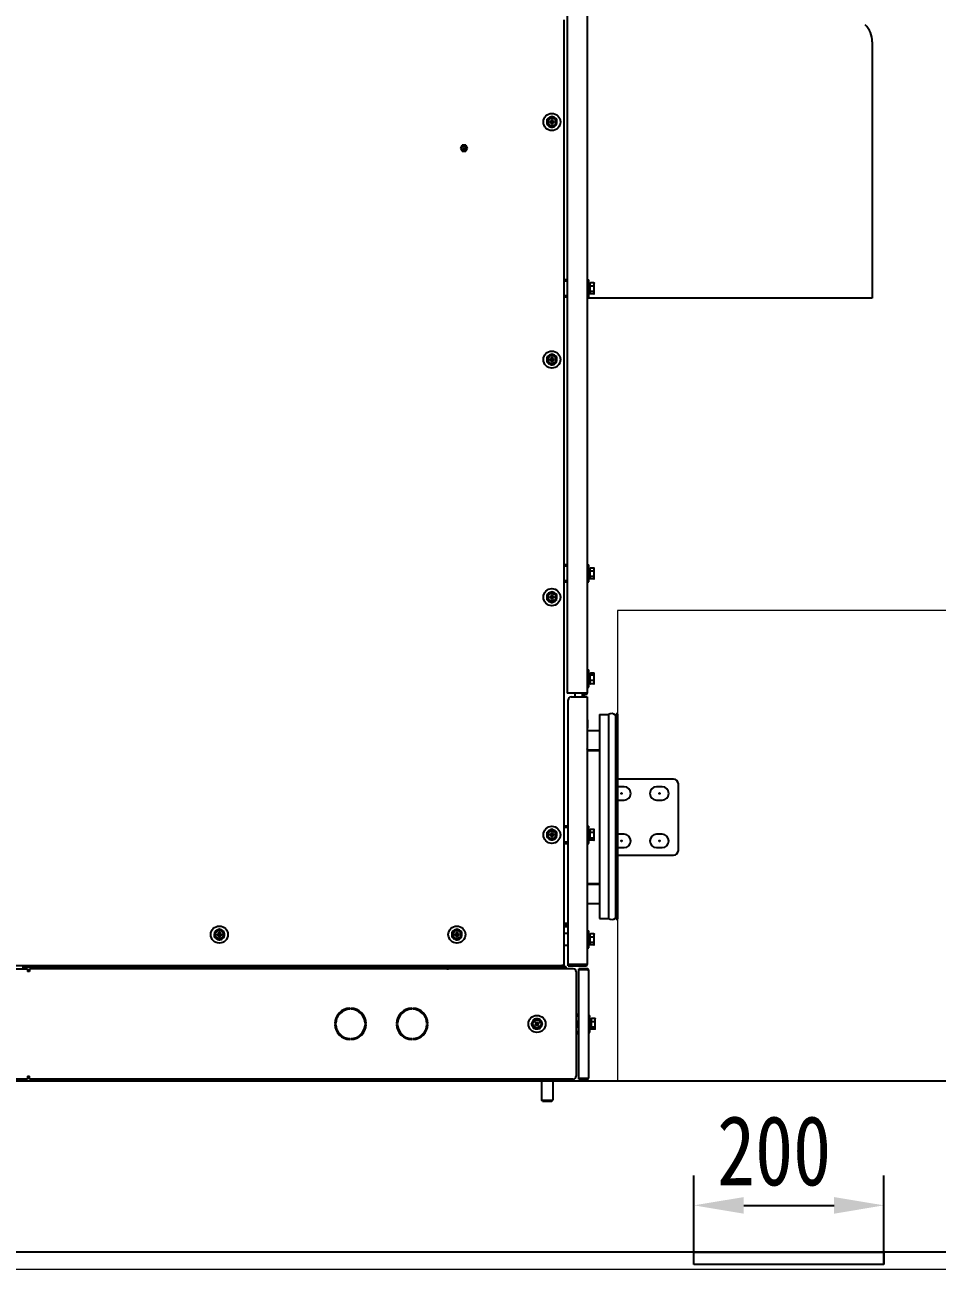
# Model space of a CAD drawing. Header units: millimetres. Extents: x 0 to 87554, y -20854 to 20404.
# Drawn here: x 67109 to 68069, y 14772 to 16082 of the extents above; entities that cross this region are included whole.
import ezdxf

# ---------------------------------------------------------------- set-up
doc = ezdxf.new("R2010")
doc.units = ezdxf.units.MM
doc.layers.get('0').update_dxf_attribs({"lineweight": 15})
for name, color, linetype in [('2401-00198_NFH-M5-12_0', 7, 'Continuous'), ('2401-00332-S-M12-30HM_0', 7, 'Continuous'), ('2401-01144-S-M6-16HWM_0', 7, 'Continuous'), ('4209-B0008_0', 7, 'Continuous'), ('4212-KH001_041_0', 7, 'Continuous'), ('4212-KH010_041_0', 7, 'Continuous'), ('4212-L0877_0', 7, 'Continuous'), ('4215-12269_16_0', 7, 'Continuous'), ('4215-12645_1_0', 7, 'Continuous'), ('4215-12645_2_0', 7, 'Continuous'), ('4215-12647_0', 7, 'Continuous'), ('4215-12653_3_0', 7, 'Continuous'), ('4215-12656_0', 7, 'Continuous'), ('4215-16097_1_0', 7, 'Continuous'), ('4215-16529_1_0', 7, 'Continuous'), ('4215-17085_1_0', 7, 'Continuous'), ('4215-17086_4_0', 7, 'Continuous'), ('4217-16531_0', 7, 'Continuous'), ('CORNER_FITTING-2_041_0', 7, 'Continuous'), ('EM-S-M6-ZC_0', 7, 'Continuous')]:
    doc.layers.add(name, color=color, linetype=linetype)
doc.layers.add('THICK', color=7, linetype='Continuous', lineweight=0)
doc.styles.add('仿宋', font='', dxfattribs={"width": 0.8})
doc.styles.get('仿宋').set_extended_font_data('仿宋_gb2312')

# ---------------------------------------------------------------- blocks, each defined once
blk = doc.blocks.new('gt55')
at = {"color": 87}
for p, q in [((-874.8, -1286.5), (-874.8, -1781.5)), ((-524.8, -1286.5), (-874.8, -1286.5)), ((-874.8, -1781.5), (-93.2, -1781.5))]:
    blk.add_line(p, q, dxfattribs=at)
at = {"color": 87, "linetype": 'Continuous', "lineweight": -3}
for p, q in [((-794.3, -1974.5), (-794.3, -1880.9)), ((-594.3, -1974.5), (-594.3, -1880.9)), ((-741.8, -1912.4), (-646.8, -1912.4))]:
    blk.add_line(p, q, dxfattribs=at)
at = {"color": 87, "lineweight": -3}
for p, q in [((-794.3, -1961.5), (-594.3, -1961.5)), ((-794.3, -1974.5), (-794.3, -1961.5)), ((-594.3, -1961.5), (-594.3, -1974.5)), ((-594.3, -1974.5), (-794.3, -1974.5))]:
    blk.add_line(p, q, dxfattribs=at)
for points in [[(-741.8, -1903.7), (-741.8, -1921.2), (-794.3, -1912.4)], [(-646.8, -1903.7), (-646.8, -1921.2), (-594.3, -1912.4)]]:
    blk.add_solid(points, dxfattribs=at)
at = {"layer": '2401-00198_NFH-M5-12_0', "color": 87, "linetype": 'Continuous'}
for p, q in [((-1038.1, -796.8), (-1039.9, -800)), ((-1034.4, -796.8), (-1038.1, -796.8)), ((-1032.6, -800), (-1034.4, -796.8)), ((-1039.9, -800), (-1038.1, -803.2)), ((-1038.1, -800.5), (-1038.1, -799.5)), ((-1038.1, -799.5), (-1038, -799.5)), ((-1037.9, -800.5), (-1038.1, -800.5)), ((-1038.1, -803.2), (-1034.4, -803.2)), ((-1038, -799.5), (-1038, -800.3)), ((-1038, -800.3), (-1037.7, -799.5)), ((-1037.6, -799.6), (-1037.9, -800.5)), ((-1037.7, -799.5), (-1037.5, -799.5)), ((-1037.3, -800.5), (-1037.6, -799.6)), ((-1037.5, -799.5), (-1037.2, -800.3)), ((-1037.1, -800.5), (-1037.3, -800.5)), ((-1037.2, -800.3), (-1037.2, -799.5)), ((-1037.2, -799.5), (-1037.1, -799.5)), ((-1037.1, -799.5), (-1037.1, -800.5)), ((-1036.9, -799.7), (-1036.8, -799.6)), ((-1036.9, -799.8), (-1036.9, -799.7)), ((-1036.8, -799.8), (-1036.9, -799.8)), ((-1036.9, -800.5), (-1036.9, -799.9)), ((-1036.9, -799.9), (-1036.8, -799.9)), ((-1036.2, -800.5), (-1036.9, -800.5)), ((-1036.8, -799.6), (-1036.7, -799.5)), ((-1036.7, -799.6), (-1036.8, -799.7)), ((-1036.8, -799.7), (-1036.8, -799.8)), ((-1036.8, -799.9), (-1036.7, -800)), ((-1036.8, -800.1), (-1036.8, -800.4)), ((-1036.7, -800.1), (-1036.8, -800.1)), ((-1036.8, -800.4), (-1036.2, -800.4)), ((-1036.7, -799.5), (-1036.6, -799.5)), ((-1036.6, -799.6), (-1036.7, -799.6)), ((-1036.7, -800), (-1036.6, -800)), ((-1036.6, -800.1), (-1036.7, -800.1)), ((-1036.6, -799.5), (-1036.5, -799.5)), ((-1036.5, -799.6), (-1036.6, -799.6)), ((-1036.6, -800), (-1036.5, -800)), ((-1036.5, -800.1), (-1036.6, -800.1)), ((-1036.5, -799.5), (-1036.4, -799.5)), ((-1036.4, -799.6), (-1036.5, -799.6)), ((-1036.5, -800), (-1036.4, -800)), ((-1036.4, -800.1), (-1036.5, -800.1)), ((-1036.4, -799.5), (-1036.3, -799.6)), ((-1036.4, -799.7), (-1036.4, -799.6)), ((-1036.3, -799.7), (-1036.4, -799.7)), ((-1036.4, -800), (-1036.3, -799.9)), ((-1036.4, -800), (-1036.4, -800)), ((-1036.3, -800.1), (-1036.4, -800.1)), ((-1036.3, -799.6), (-1036.2, -799.7)), ((-1036.3, -799.8), (-1036.3, -799.7)), ((-1036.3, -799.8), (-1036.3, -799.8)), ((-1036.3, -799.9), (-1036.3, -799.8)), ((-1036.2, -800), (-1036.3, -800.1)), ((-1036.2, -799.7), (-1036.2, -799.8)), ((-1036.2, -799.8), (-1036.2, -799.9)), ((-1036.2, -799.9), (-1036.2, -800)), ((-1036.2, -800.4), (-1036.2, -800.5)), ((-1036, -799.9), (-1035.9, -800)), ((-1035.9, -800), (-1036, -799.9)), ((-1036, -799.9), (-1036, -799.9)), ((-1036, -800.1), (-1035.9, -800)), ((-1036, -800.2), (-1036, -800.1)), ((-1035.9, -800.1), (-1036, -800.2)), ((-1035.9, -799.8), (-1035.9, -800)), ((-1035.9, -800), (-1035.9, -799.8)), ((-1035.9, -799.8), (-1035.9, -799.8)), ((-1035.7, -799.9), (-1035.9, -800)), ((-1035.9, -800), (-1035.7, -799.9)), ((-1035.9, -800), (-1035.7, -800.1)), ((-1035.9, -800.1), (-1035.9, -800.2)), ((-1035.9, -800.2), (-1035.9, -800.1)), ((-1035.7, -800.2), (-1035.9, -800.1)), ((-1035.9, -800.2), (-1035.9, -800.2)), ((-1035.7, -799.9), (-1035.7, -799.9)), ((-1035.7, -800.1), (-1035.7, -800.2)), ((-1035.6, -800.4), (-1035.6, -800.2)), ((-1035.6, -800.2), (-1035.4, -800.3)), ((-1035.4, -800.5), (-1035.6, -800.4)), ((-1035.4, -800.3), (-1035.4, -799.5)), ((-1035.4, -799.5), (-1035.3, -799.5)), ((-1035.3, -800.5), (-1035.4, -800.5)), ((-1035.3, -799.5), (-1035.3, -800.5)), ((-1035.1, -799.6), (-1035.1, -799.5)), ((-1035.1, -799.5), (-1034.4, -799.5)), ((-1034.6, -800.1), (-1035.1, -799.6)), ((-1035.1, -800.4), (-1035.1, -800.3)), ((-1035.1, -800.3), (-1035, -800.3)), ((-1035, -800.4), (-1035.1, -800.4)), ((-1035, -799.6), (-1034.5, -800.1)), ((-1034.4, -799.6), (-1035, -799.6)), ((-1035, -800.3), (-1035, -800.3)), ((-1035, -800.3), (-1034.9, -800.4)), ((-1034.9, -800.5), (-1035, -800.4)), ((-1034.9, -800.4), (-1034.8, -800.4)), ((-1034.8, -800.5), (-1034.9, -800.5)), ((-1034.8, -800.4), (-1034.7, -800.4)), ((-1034.7, -800.5), (-1034.8, -800.5)), ((-1034.7, -800.4), (-1034.6, -800.4)), ((-1034.6, -800.5), (-1034.7, -800.5)), ((-1034.5, -800.2), (-1034.6, -800.1)), ((-1034.6, -800.3), (-1034.5, -800.3)), ((-1034.6, -800.4), (-1034.6, -800.3)), ((-1034.5, -800.4), (-1034.6, -800.5)), ((-1034.5, -800.1), (-1034.4, -800.1)), ((-1034.5, -800.3), (-1034.5, -800.2)), ((-1034.4, -800.4), (-1034.5, -800.4)), ((-1034.4, -799.5), (-1034.4, -799.6)), ((-1034.4, -803.2), (-1032.6, -800)), ((-1034.4, -800.1), (-1034.4, -800.2)), ((-1034.4, -800.2), (-1034.4, -800.3)), ((-1034.4, -800.3), (-1034.4, -800.4))]:
    blk.add_line(p, q, dxfattribs=at)
at = {"layer": '2401-00332-S-M12-30HM_0', "color": 87, "linetype": 'Continuous'}
for p, q in [((-954.8, -1781.5), (-954.8, -1801.9)), ((-954.8, -1781.5), (-954.8, -1801.9)), ((-942.8, -1781.5), (-942.8, -1801.9)), ((-954.8, -1801.9), (-954.8, -1801.9)), ((-954.8, -1801.9), (-942.8, -1801.9)), ((-953.8, -1802.9), (-954.8, -1801.9)), ((-953.8, -1802.9), (-954.8, -1801.9)), ((-953.8, -1802.9), (-953.7, -1802.9)), ((-953.8, -1802.9), (-943.8, -1802.9)), ((-943.8, -1802.9), (-942.8, -1801.9))]:
    blk.add_line(p, q, dxfattribs=at)
at = {"layer": '2401-01144-S-M6-16HWM_0', "color": 87, "linetype": 'Continuous'}
for p, q in [((-948.8, -775.3), (-948.7, -769.6)), ((-943.7, -766.7), (-948.7, -769.6)), ((-946.3, -773), (-946.2, -772)), ((-946.2, -772), (-944.7, -772)), ((-944.2, -771.5), (-944.2, -770)), ((-944.2, -770), (-943.2, -770)), ((-938.7, -769.7), (-943.7, -766.7)), ((-943.2, -770), (-943.2, -771.5)), ((-942.7, -772), (-941.2, -772)), ((-941.2, -772), (-941.3, -773)), ((-938.8, -775.4), (-938.7, -769.7)), ((-943.8, -778.3), (-948.8, -775.3)), ((-944.8, -773), (-946.3, -773)), ((-944.3, -775), (-944.3, -773.5)), ((-943.3, -775), (-944.3, -775)), ((-938.8, -775.4), (-943.8, -778.3)), ((-943.3, -773.5), (-943.3, -775)), ((-941.3, -773), (-942.8, -773)), ((-906.6, -938.5), (-905, -938.5)), ((-905, -956.5), (-905, -938.5)), ((-905, -942.1), (-903.4, -942.1)), ((-903.4, -953), (-903.4, -942)), ((-899.7, -941.8), (-903.1, -941.8)), ((-899.4, -953), (-899.4, -942)), ((-905, -952.8), (-903.4, -952.8)), ((-899.7, -945.2), (-903.1, -945.2)), ((-899.7, -950.9), (-903.1, -950.9)), ((-899.7, -953.2), (-903.1, -953.2)), ((-906.6, -956.5), (-905, -956.5)), ((-948.8, -1025.3), (-948.7, -1019.6)), ((-943.7, -1016.7), (-948.7, -1019.6)), ((-944.2, -1021.5), (-944.2, -1020)), ((-944.2, -1020), (-943.2, -1020)), ((-938.7, -1019.7), (-943.7, -1016.7)), ((-943.2, -1020), (-943.2, -1021.5)), ((-938.8, -1025.4), (-938.7, -1019.7)), ((-943.8, -1028.3), (-948.8, -1025.3)), ((-946.3, -1023), (-946.2, -1022)), ((-944.8, -1023), (-946.3, -1023)), ((-946.2, -1022), (-944.7, -1022)), ((-944.3, -1025), (-944.3, -1023.5)), ((-943.3, -1025), (-944.3, -1025)), ((-938.8, -1025.4), (-943.8, -1028.3)), ((-943.3, -1023.5), (-943.3, -1025)), ((-941.3, -1023), (-942.8, -1023)), ((-942.7, -1022), (-941.2, -1022)), ((-941.2, -1022), (-941.3, -1023)), ((-906.6, -1238.5), (-905, -1238.5)), ((-905, -1256.5), (-905, -1238.5)), ((-905, -1242.2), (-903.4, -1242.2)), ((-903.4, -1253), (-903.4, -1242)), ((-899.7, -1241.8), (-903.1, -1241.8)), ((-899.4, -1253), (-899.4, -1242)), ((-906.6, -1256.5), (-905, -1256.5)), ((-905, -1252.8), (-903.4, -1252.8)), ((-899.7, -1245.2), (-903.1, -1245.2)), ((-899.7, -1250.9), (-903.1, -1250.9)), ((-899.7, -1253.2), (-903.1, -1253.2)), ((-948.8, -1275.3), (-948.7, -1269.6)), ((-943.7, -1266.7), (-948.7, -1269.6)), ((-938.7, -1269.7), (-943.7, -1266.7)), ((-938.8, -1275.4), (-938.7, -1269.7)), ((-943.8, -1278.3), (-948.8, -1275.3)), ((-946.3, -1273), (-946.2, -1272)), ((-944.8, -1273), (-946.3, -1273)), ((-946.2, -1272), (-944.7, -1272)), ((-944.3, -1275), (-944.3, -1273.5)), ((-943.3, -1275), (-944.3, -1275)), ((-944.2, -1271.5), (-944.2, -1270)), ((-944.2, -1270), (-943.2, -1270)), ((-938.8, -1275.4), (-943.8, -1278.3)), ((-943.3, -1273.5), (-943.3, -1275)), ((-943.2, -1270), (-943.2, -1271.5)), ((-941.3, -1273), (-942.8, -1273)), ((-942.7, -1272), (-941.2, -1272)), ((-941.2, -1272), (-941.3, -1273)), ((-906.6, -1349), (-905, -1349)), ((-905, -1367), (-905, -1349)), ((-905, -1352.7), (-903.4, -1352.7)), ((-903.4, -1363.5), (-903.4, -1352.5)), ((-899.7, -1352.3), (-903.1, -1352.3)), ((-899.7, -1354.5), (-903.1, -1354.5)), ((-899.7, -1360.2), (-903.1, -1360.2)), ((-899.4, -1363.5), (-899.4, -1352.5)), ((-906.6, -1367), (-905, -1367)), ((-905, -1363.3), (-903.4, -1363.3)), ((-899.7, -1363.7), (-903.1, -1363.7)), ((-943.7, -1516.7), (-948.7, -1519.6)), ((-938.7, -1519.7), (-943.7, -1516.7)), ((-906.6, -1513.5), (-905, -1513.5)), ((-905, -1531.5), (-905, -1513.5)), ((-905, -1517.2), (-903.4, -1517.2)), ((-903.4, -1528), (-903.4, -1517)), ((-899.7, -1516.8), (-903.1, -1516.8)), ((-899.4, -1528), (-899.4, -1517)), ((-948.8, -1525.3), (-948.7, -1519.6)), ((-943.8, -1528.3), (-948.8, -1525.3)), ((-946.3, -1523), (-946.2, -1522)), ((-944.8, -1523), (-946.3, -1523)), ((-946.2, -1522), (-944.7, -1522)), ((-944.3, -1525), (-944.3, -1523.5)), ((-943.3, -1525), (-944.3, -1525)), ((-944.2, -1520), (-943.2, -1520)), ((-944.2, -1521.5), (-944.2, -1520)), ((-938.8, -1525.4), (-943.8, -1528.3)), ((-943.3, -1523.5), (-943.3, -1525)), ((-943.2, -1520), (-943.2, -1521.5)), ((-941.3, -1523), (-942.8, -1523)), ((-942.7, -1522), (-941.2, -1522)), ((-941.2, -1522), (-941.3, -1523)), ((-938.8, -1525.4), (-938.7, -1519.7)), ((-906.6, -1531.5), (-905, -1531.5)), ((-905, -1527.8), (-903.4, -1527.8)), ((-899.7, -1520.2), (-903.1, -1520.2)), ((-899.7, -1525.9), (-903.1, -1525.9)), ((-899.7, -1528.2), (-903.1, -1528.2)), ((-1293.7, -1621.7), (-1298.7, -1624.6)), ((-1288.7, -1624.7), (-1293.7, -1621.7)), ((-1043.7, -1621.7), (-1048.7, -1624.6)), ((-1038.7, -1624.7), (-1043.7, -1621.7)), ((-1298.8, -1630.3), (-1298.7, -1624.6)), ((-1293.8, -1633.3), (-1298.8, -1630.3)), ((-1296.3, -1628), (-1296.2, -1627)), ((-1294.8, -1628), (-1296.3, -1628)), ((-1296.2, -1627), (-1294.7, -1627)), ((-1294.3, -1630), (-1294.3, -1628.5)), ((-1293.3, -1630), (-1294.3, -1630)), ((-1294.2, -1625), (-1293.2, -1625)), ((-1294.2, -1626.5), (-1294.2, -1625)), ((-1288.8, -1630.4), (-1293.8, -1633.3)), ((-1293.3, -1628.5), (-1293.3, -1630)), ((-1293.2, -1625), (-1293.2, -1626.5)), ((-1291.3, -1628), (-1292.8, -1628)), ((-1292.7, -1627), (-1291.2, -1627)), ((-1291.2, -1627), (-1291.3, -1628)), ((-1288.8, -1630.4), (-1288.7, -1624.7)), ((-1048.8, -1630.3), (-1048.7, -1624.6)), ((-1043.8, -1633.3), (-1048.8, -1630.3)), ((-1046.3, -1628), (-1046.2, -1627)), ((-1044.8, -1628), (-1046.3, -1628)), ((-1046.2, -1627), (-1044.7, -1627)), ((-1044.3, -1630), (-1044.3, -1628.5)), ((-1043.3, -1630), (-1044.3, -1630)), ((-1044.2, -1625), (-1043.2, -1625)), ((-1044.2, -1626.5), (-1044.2, -1625)), ((-1038.8, -1630.4), (-1043.8, -1633.3)), ((-1043.3, -1628.5), (-1043.3, -1630)), ((-1043.2, -1625), (-1043.2, -1626.5)), ((-1041.3, -1628), (-1042.8, -1628)), ((-1042.7, -1627), (-1041.2, -1627)), ((-1041.2, -1627), (-1041.3, -1628)), ((-1038.8, -1630.4), (-1038.7, -1624.7)), ((-906.6, -1623.5), (-905, -1623.5)), ((-905, -1641.5), (-905, -1623.5)), ((-905, -1627.2), (-903.4, -1627.2)), ((-903.4, -1638), (-903.4, -1627)), ((-899.7, -1626.8), (-903.1, -1626.8)), ((-899.7, -1630.2), (-903.1, -1630.2)), ((-899.7, -1635.9), (-903.1, -1635.9)), ((-899.4, -1638), (-899.4, -1627)), ((-906.6, -1641.5), (-905, -1641.5)), ((-905, -1637.8), (-903.4, -1637.8)), ((-899.7, -1638.2), (-903.1, -1638.2)), ((-905.3, -1712.5), (-903.7, -1712.5)), ((-903.7, -1730.5), (-903.7, -1712.5)), ((-965.3, -1721.6), (-962.5, -1716.6)), ((-962.3, -1726.6), (-965.3, -1721.6)), ((-956.7, -1716.4), (-962.5, -1716.6)), ((-956.5, -1726.4), (-962.3, -1726.6)), ((-961.9, -1722.4), (-960.6, -1721.6)), ((-961.4, -1723.2), (-961.9, -1722.4)), ((-960.1, -1722.4), (-961.4, -1723.2)), ((-961.2, -1719.6), (-960.4, -1719.1)), ((-960.4, -1720.9), (-961.2, -1719.6)), ((-960.4, -1719.1), (-959.6, -1720.4)), ((-958.6, -1723.9), (-959.4, -1722.6)), ((-958.9, -1720.6), (-957.6, -1719.8)), ((-958.6, -1722.1), (-957.8, -1723.4)), ((-957.8, -1723.4), (-958.6, -1723.9)), ((-957.1, -1720.6), (-958.4, -1721.4)), ((-957.6, -1719.8), (-957.1, -1720.6)), ((-953.7, -1721.4), (-956.7, -1716.4)), ((-956.5, -1726.4), (-953.7, -1721.4)), ((-918.1, -1718.7), (-917.9, -1718.5)), ((-918.1, -1718.7), (-918.1, -1724.3)), ((-918.1, -1724.3), (-917.9, -1724.5)), ((-917.9, -1718.5), (-915.3, -1718.5)), ((-917.9, -1718.5), (-917.9, -1724.5)), ((-917.9, -1724.5), (-915.3, -1724.5)), ((-903.7, -1716.2), (-902.1, -1716.2)), ((-903.7, -1726.8), (-902.1, -1726.8)), ((-902.1, -1727), (-902.1, -1716)), ((-898.4, -1715.8), (-901.8, -1715.8)), ((-898.4, -1719.2), (-901.8, -1719.2)), ((-898.4, -1724.9), (-901.8, -1724.9)), ((-898.4, -1727.2), (-901.8, -1727.2)), ((-898.1, -1727), (-898.1, -1716)), ((-905.3, -1730.5), (-903.7, -1730.5))]:
    blk.add_line(p, q, dxfattribs=at)
for centre, radius in [((-943.8, -772.5), 9), ((-943.8, -772.5), 4.25), ((-943.8, -1022.5), 9), ((-943.8, -1022.5), 4.25), ((-943.8, -1272.5), 9), ((-943.8, -1272.5), 4.25), ((-943.8, -1522.5), 9), ((-943.8, -1522.5), 4.25), ((-1293.8, -1627.5), 9), ((-1293.8, -1627.5), 4.25), ((-1043.8, -1627.5), 9), ((-1043.8, -1627.5), 4.25), ((-959.5, -1721.5), 9), ((-959.5, -1721.5), 4.25)]:
    blk.add_circle(centre, radius, dxfattribs=at)
for centre, radius, start, end in [((-943.8, -772.5), 5.35, 158.6515, 200.3309), ((-943.8, -772.5), 5.47, 143.4987, 155.4836), ((-943.8, -772.5), 5.35, 98.6515, 140.3309), ((-944.7, -771.5), 0.5, 269.4912, 359.4912), ((-943.8, -772.5), 5.47, 83.4987, 95.4836), ((-942.7, -771.5), 0.5, 179.4912, 269.4912), ((-943.8, -772.5), 5.35, 38.6515, 80.3309), ((-943.8, -772.5), 5.47, 23.4987, 35.4836), ((-943.8, -772.5), 5.35, 338.6515, 20.3309), ((-943.8, -772.5), 5.47, 203.4987, 215.4836), ((-943.8, -772.5), 5.35, 218.6515, 260.3309), ((-944.8, -773.5), 0.5, 359.4912, 89.4912), ((-943.8, -772.5), 5.47, 263.4987, 275.4836), ((-942.8, -773.5), 0.5, 89.4912, 179.4912), ((-943.8, -772.5), 5.35, 278.6515, 320.3309), ((-943.8, -772.5), 5.47, 323.4987, 335.4836), ((-943.8, -1022.5), 5.35, 158.6515, 200.3309), ((-943.8, -1022.5), 5.47, 143.4987, 155.4836), ((-943.8, -1022.5), 5.35, 98.6515, 140.3309), ((-943.8, -1022.5), 5.47, 83.4987, 95.4836), ((-943.8, -1022.5), 5.35, 38.6515, 80.3309), ((-943.8, -1022.5), 5.47, 23.4987, 35.4836), ((-943.8, -1022.5), 5.35, 338.6515, 20.3309), ((-943.8, -1022.5), 5.47, 203.4987, 215.4836), ((-943.8, -1022.5), 5.35, 218.6515, 260.3309), ((-944.8, -1023.5), 0.5, 359.4912, 89.4912), ((-944.7, -1021.5), 0.5, 269.4912, 359.4912), ((-943.8, -1022.5), 5.47, 263.4987, 275.4836), ((-942.8, -1023.5), 0.5, 89.4912, 179.4912), ((-942.7, -1021.5), 0.5, 179.4912, 269.4912), ((-943.8, -1022.5), 5.35, 278.6515, 320.3309), ((-943.8, -1022.5), 5.47, 323.4987, 335.4836), ((-943.8, -1272.5), 5.47, 143.4987, 155.4836), ((-943.8, -1272.5), 5.35, 98.6515, 140.3309), ((-943.8, -1272.5), 5.47, 83.4987, 95.4836), ((-943.8, -1272.5), 5.35, 38.6515, 80.3309), ((-943.8, -1272.5), 5.47, 23.4987, 35.4836), ((-943.8, -1272.5), 5.35, 158.6515, 200.3309), ((-943.8, -1272.5), 5.47, 203.4987, 215.4836), ((-943.8, -1272.5), 5.35, 218.6515, 260.3309), ((-944.8, -1273.5), 0.5, 359.4912, 89.4912), ((-944.7, -1271.5), 0.5, 269.4912, 359.4912), ((-943.8, -1272.5), 5.47, 263.4987, 275.4836), ((-942.8, -1273.5), 0.5, 89.4912, 179.4912), ((-942.7, -1271.5), 0.5, 179.4912, 269.4912), ((-943.8, -1272.5), 5.35, 278.6515, 320.3309), ((-943.8, -1272.5), 5.47, 323.4987, 335.4836), ((-943.8, -1272.5), 5.35, 338.6515, 20.3309), ((-943.8, -1522.5), 5.35, 98.6515, 140.3309), ((-943.8, -1522.5), 5.47, 83.4987, 95.4836), ((-943.8, -1522.5), 5.35, 38.6515, 80.3309), ((-943.8, -1522.5), 5.35, 158.6515, 200.3309), ((-943.8, -1522.5), 5.47, 203.4987, 215.4836), ((-943.8, -1522.5), 5.47, 143.4987, 155.4836), ((-943.8, -1522.5), 5.35, 218.6515, 260.3309), ((-944.8, -1523.5), 0.5, 359.4912, 89.4912), ((-944.7, -1521.5), 0.5, 269.4912, 359.4912), ((-943.8, -1522.5), 5.47, 263.4987, 275.4836), ((-942.8, -1523.5), 0.5, 89.4912, 179.4912), ((-942.7, -1521.5), 0.5, 179.4912, 269.4912), ((-943.8, -1522.5), 5.35, 278.6515, 320.3309), ((-943.8, -1522.5), 5.47, 323.4987, 335.4836), ((-943.8, -1522.5), 5.47, 23.4987, 35.4836), ((-943.8, -1522.5), 5.35, 338.6515, 20.3309), ((-1293.8, -1627.5), 5.35, 98.6515, 140.3309), ((-1293.8, -1627.5), 5.47, 83.4987, 95.4836), ((-1293.8, -1627.5), 5.35, 38.6515, 80.3309), ((-1043.8, -1627.5), 5.35, 98.6515, 140.3309), ((-1043.8, -1627.5), 5.47, 83.4987, 95.4836), ((-1043.8, -1627.5), 5.35, 38.6515, 80.3309), ((-1293.8, -1627.5), 5.35, 158.6515, 200.3309), ((-1293.8, -1627.5), 5.47, 203.4987, 215.4836), ((-1293.8, -1627.5), 5.47, 143.4987, 155.4836), ((-1293.8, -1627.5), 5.35, 218.6515, 260.3309), ((-1294.8, -1628.5), 0.5, 359.4912, 89.4912), ((-1294.7, -1626.5), 0.5, 269.4912, 359.4912), ((-1293.8, -1627.5), 5.47, 263.4987, 275.4836), ((-1292.8, -1628.5), 0.5, 89.4912, 179.4912), ((-1292.7, -1626.5), 0.5, 179.4912, 269.4912), ((-1293.8, -1627.5), 5.35, 278.6515, 320.3309), ((-1293.8, -1627.5), 5.47, 323.4987, 335.4836), ((-1293.8, -1627.5), 5.47, 23.4987, 35.4836), ((-1293.8, -1627.5), 5.35, 338.6515, 20.3309), ((-1043.8, -1627.5), 5.35, 158.6515, 200.3309), ((-1043.8, -1627.5), 5.47, 203.4987, 215.4836), ((-1043.8, -1627.5), 5.47, 143.4987, 155.4836), ((-1043.8, -1627.5), 5.35, 218.6515, 260.3309), ((-1044.8, -1628.5), 0.5, 359.4912, 89.4912), ((-1044.7, -1626.5), 0.5, 269.4912, 359.4912), ((-1043.8, -1627.5), 5.47, 263.4987, 275.4836), ((-1042.8, -1628.5), 0.5, 89.4912, 179.4912), ((-1042.7, -1626.5), 0.5, 179.4912, 269.4912), ((-1043.8, -1627.5), 5.35, 278.6515, 320.3309), ((-1043.8, -1627.5), 5.47, 323.4987, 335.4836), ((-1043.8, -1627.5), 5.47, 23.4987, 35.4836), ((-1043.8, -1627.5), 5.35, 338.6515, 20.3309), ((-959.5, -1721.5), 5.47, 175.0256, 187.0105), ((-959.5, -1721.5), 5.35, 130.1783, 171.8577), ((-959.5, -1721.5), 5.35, 190.1783, 231.8577), ((-959.5, -1721.5), 5.47, 115.0256, 127.0105), ((-959.5, -1721.5), 5.47, 235.0256, 247.0105), ((-959.5, -1721.5), 5.35, 70.1783, 111.8577), ((-959.5, -1721.5), 5.35, 250.1783, 291.8577), ((-960.9, -1721.2), 0.5, 301.018, 31.018), ((-959.8, -1722.9), 0.5, 31.018, 121.018), ((-959.2, -1720.1), 0.5, 211.018, 301.018), ((-958.1, -1721.8), 0.5, 121.018, 211.018), ((-959.5, -1721.5), 5.47, 55.0256, 67.0105), ((-959.5, -1721.5), 5.47, 295.0256, 307.0105), ((-959.5, -1721.5), 5.35, 10.1783, 51.8577), ((-959.5, -1721.5), 5.35, 310.1783, 351.8577), ((-959.5, -1721.5), 5.47, 355.0256, 7.0105)]:
    blk.add_arc(centre, radius, start, end, dxfattribs=at)
for points in [[(-903.1, -941.8), (-903.2, -941.8), (-903.3, -941.9), (-903.4, -942)], [(-903.4, -942.2), (-903.3, -942), (-903.2, -941.9), (-903.1, -941.8)], [(-899.7, -941.8), (-899.5, -941.8), (-899.4, -941.9), (-899.4, -942)], [(-899.4, -942.2), (-899.4, -942), (-899.5, -941.9), (-899.7, -941.8)], [(-903.1, -945.2), (-903.2, -945.1), (-903.3, -944.9), (-903.4, -944.8)], [(-903.4, -945.8), (-903.3, -945.6), (-903.2, -945.4), (-903.1, -945.2)], [(-903.1, -950.9), (-903.2, -950.7), (-903.3, -950.5), (-903.4, -950.3)], [(-903.4, -951.2), (-903.3, -951.1), (-903.2, -951), (-903.1, -950.9)], [(-903.1, -953.2), (-903.2, -953.2), (-903.3, -953.1), (-903.4, -953)], [(-899.7, -945.2), (-899.5, -945.1), (-899.4, -944.9), (-899.4, -944.8)], [(-899.4, -945.8), (-899.4, -945.6), (-899.5, -945.4), (-899.7, -945.2)], [(-899.7, -950.9), (-899.5, -950.7), (-899.4, -950.5), (-899.4, -950.3)], [(-899.4, -951.2), (-899.4, -951.1), (-899.5, -951), (-899.7, -950.9)], [(-899.7, -953.2), (-899.5, -953.2), (-899.4, -953.1), (-899.4, -953)], [(-903.1, -1241.8), (-903.2, -1241.8), (-903.3, -1241.9), (-903.4, -1242)], [(-903.4, -1242.2), (-903.3, -1242), (-903.2, -1241.9), (-903.1, -1241.8)], [(-899.7, -1241.8), (-899.5, -1241.8), (-899.4, -1241.9), (-899.4, -1242)], [(-899.4, -1242.2), (-899.4, -1242), (-899.5, -1241.9), (-899.7, -1241.8)], [(-903.1, -1245.2), (-903.2, -1245.1), (-903.3, -1244.9), (-903.4, -1244.8)], [(-903.4, -1245.8), (-903.3, -1245.6), (-903.2, -1245.4), (-903.1, -1245.2)], [(-903.1, -1250.9), (-903.2, -1250.7), (-903.3, -1250.5), (-903.4, -1250.3)], [(-903.4, -1251.2), (-903.3, -1251.1), (-903.2, -1251), (-903.1, -1250.9)], [(-903.1, -1253.2), (-903.2, -1253.2), (-903.3, -1253.1), (-903.4, -1253)], [(-899.7, -1245.2), (-899.5, -1245.1), (-899.4, -1244.9), (-899.4, -1244.8)], [(-899.4, -1245.8), (-899.4, -1245.6), (-899.5, -1245.4), (-899.7, -1245.2)], [(-899.7, -1250.9), (-899.5, -1250.7), (-899.4, -1250.5), (-899.4, -1250.3)], [(-899.4, -1251.2), (-899.4, -1251.1), (-899.5, -1251), (-899.7, -1250.9)], [(-899.7, -1253.2), (-899.5, -1253.2), (-899.4, -1253.1), (-899.4, -1253)], [(-903.4, -1352.5), (-903.3, -1352.4), (-903.2, -1352.4), (-903.1, -1352.3)], [(-903.1, -1354.5), (-903.2, -1354.4), (-903.3, -1354.3), (-903.4, -1354.3)], [(-903.4, -1355.2), (-903.3, -1354.9), (-903.2, -1354.7), (-903.1, -1354.5)], [(-903.1, -1360.2), (-903.2, -1360), (-903.3, -1359.8), (-903.4, -1359.6)], [(-903.4, -1360.6), (-903.3, -1360.5), (-903.2, -1360.4), (-903.1, -1360.2)], [(-899.4, -1352.5), (-899.4, -1352.4), (-899.5, -1352.4), (-899.7, -1352.3)], [(-899.7, -1354.5), (-899.5, -1354.4), (-899.4, -1354.3), (-899.4, -1354.3)], [(-899.4, -1355.2), (-899.4, -1354.9), (-899.5, -1354.7), (-899.7, -1354.5)], [(-899.7, -1360.2), (-899.5, -1360), (-899.4, -1359.8), (-899.4, -1359.6)], [(-899.4, -1360.6), (-899.4, -1360.5), (-899.5, -1360.4), (-899.7, -1360.2)], [(-903.1, -1363.7), (-903.2, -1363.6), (-903.3, -1363.5), (-903.4, -1363.3)], [(-903.4, -1363.5), (-903.3, -1363.6), (-903.2, -1363.6), (-903.1, -1363.7)], [(-899.7, -1363.7), (-899.5, -1363.6), (-899.4, -1363.5), (-899.4, -1363.3)], [(-899.4, -1363.5), (-899.4, -1363.6), (-899.5, -1363.6), (-899.7, -1363.7)], [(-903.1, -1516.8), (-903.2, -1516.8), (-903.3, -1516.9), (-903.4, -1517)], [(-903.4, -1517.2), (-903.3, -1517), (-903.2, -1516.9), (-903.1, -1516.8)], [(-899.7, -1516.8), (-899.5, -1516.8), (-899.4, -1516.9), (-899.4, -1517)], [(-899.4, -1517.2), (-899.4, -1517), (-899.5, -1516.9), (-899.7, -1516.8)], [(-903.1, -1520.2), (-903.2, -1520.1), (-903.3, -1519.9), (-903.4, -1519.8)], [(-903.4, -1520.8), (-903.3, -1520.6), (-903.2, -1520.4), (-903.1, -1520.2)], [(-903.1, -1525.9), (-903.2, -1525.7), (-903.3, -1525.5), (-903.4, -1525.3)], [(-903.4, -1526.2), (-903.3, -1526.1), (-903.2, -1526), (-903.1, -1525.9)], [(-903.1, -1528.2), (-903.2, -1528.2), (-903.3, -1528.1), (-903.4, -1528)], [(-899.7, -1520.2), (-899.5, -1520.1), (-899.4, -1519.9), (-899.4, -1519.8)], [(-899.4, -1520.8), (-899.4, -1520.6), (-899.5, -1520.4), (-899.7, -1520.2)], [(-899.7, -1525.9), (-899.5, -1525.7), (-899.4, -1525.5), (-899.4, -1525.3)], [(-899.4, -1526.2), (-899.4, -1526.1), (-899.5, -1526), (-899.7, -1525.9)], [(-899.7, -1528.2), (-899.5, -1528.2), (-899.4, -1528.1), (-899.4, -1528)], [(-903.1, -1626.8), (-903.2, -1626.8), (-903.3, -1626.9), (-903.4, -1627)], [(-903.4, -1627.2), (-903.3, -1627), (-903.2, -1626.9), (-903.1, -1626.8)], [(-903.1, -1630.2), (-903.2, -1630.1), (-903.3, -1629.9), (-903.4, -1629.8)], [(-903.4, -1630.8), (-903.3, -1630.6), (-903.2, -1630.4), (-903.1, -1630.2)], [(-903.1, -1635.9), (-903.2, -1635.7), (-903.3, -1635.5), (-903.4, -1635.3)], [(-903.4, -1636.2), (-903.3, -1636.1), (-903.2, -1636), (-903.1, -1635.9)], [(-899.7, -1626.8), (-899.5, -1626.8), (-899.4, -1626.9), (-899.4, -1627)], [(-899.4, -1627.2), (-899.4, -1627), (-899.5, -1626.9), (-899.7, -1626.8)], [(-899.7, -1630.2), (-899.5, -1630.1), (-899.4, -1629.9), (-899.4, -1629.8)], [(-899.4, -1630.8), (-899.4, -1630.6), (-899.5, -1630.4), (-899.7, -1630.2)], [(-899.7, -1635.9), (-899.5, -1635.7), (-899.4, -1635.5), (-899.4, -1635.3)], [(-899.4, -1636.2), (-899.4, -1636.1), (-899.5, -1636), (-899.7, -1635.9)], [(-903.1, -1638.2), (-903.2, -1638.2), (-903.3, -1638.1), (-903.4, -1638)], [(-899.7, -1638.2), (-899.5, -1638.2), (-899.4, -1638.1), (-899.4, -1638)], [(-901.8, -1715.8), (-901.9, -1715.8), (-902, -1715.9), (-902.1, -1716)], [(-902.1, -1716.2), (-902, -1716), (-901.9, -1715.9), (-901.8, -1715.8)], [(-901.8, -1719.2), (-901.9, -1719.1), (-902, -1718.9), (-902.1, -1718.8)], [(-902.1, -1719.8), (-902, -1719.6), (-901.9, -1719.4), (-901.8, -1719.2)], [(-901.8, -1724.9), (-901.9, -1724.7), (-902, -1724.5), (-902.1, -1724.3)], [(-902.1, -1725.2), (-902, -1725.1), (-901.9, -1725), (-901.8, -1724.9)], [(-901.8, -1727.2), (-901.9, -1727.2), (-902, -1727.1), (-902.1, -1727)], [(-898.4, -1715.8), (-898.2, -1715.8), (-898.1, -1715.9), (-898.1, -1716)], [(-898.1, -1716.2), (-898.1, -1716), (-898.2, -1715.9), (-898.4, -1715.8)], [(-898.4, -1719.2), (-898.2, -1719.1), (-898.1, -1718.9), (-898.1, -1718.8)], [(-898.1, -1719.8), (-898.1, -1719.6), (-898.2, -1719.4), (-898.4, -1719.2)], [(-898.4, -1724.9), (-898.2, -1724.7), (-898.1, -1724.5), (-898.1, -1724.3)], [(-898.1, -1725.2), (-898.1, -1725.1), (-898.2, -1725), (-898.4, -1724.9)], [(-898.4, -1727.2), (-898.2, -1727.2), (-898.1, -1727.1), (-898.1, -1727)]]:
    blk.add_open_spline(points, degree=3, dxfattribs=at)
at = {"layer": '4209-B0008_0', "color": 87, "linetype": 'Continuous'}
for p, q in [((-893.8, -1396), (-884.2, -1396)), ((-893.8, -1396), (-893.8, -1610.6)), ((-884.2, -1396), (-884.2, -1610.6)), ((-877, -1396.5), (-875.6, -1395.1)), ((-877, -1396.5), (-877, -1610.1)), ((-874.8, -1395.5), (-874.8, -1611.1)), ((-877, -1610.1), (-875.6, -1611.4)), ((-893.8, -1610.6), (-884.2, -1610.6))]:
    blk.add_line(p, q, dxfattribs=at)
for centre, radius, start, end in [((-880.9, -1401), 6, 48.8469, 123.5434), ((-875.3, -1395.5), 0.5, 0, 134.0667), ((-880.9, -1605.6), 6, 236.4566, 311.1531), ((-875.3, -1611.1), 0.5, 225.9333, 0)]:
    blk.add_arc(centre, radius, start, end, dxfattribs=at)
at = {"layer": '4212-KH001_041_0', "color": 87, "linetype": 'Continuous'}
for p, q in [((-930.8, -1617.5), (-926.6, -1617.5)), ((-930.8, -1619), (-926.6, -1619))]:
    blk.add_line(p, q, dxfattribs=at)
at = {"layer": '4212-KH010_041_0', "color": 87, "linetype": 'Continuous'}
for p, q in [((-919.8, -1373.5), (-919.8, -1377.5)), ((-911.8, -1373.5), (-911.8, -1377.5)), ((-926.6, -1616), (-930.8, -1616))]:
    blk.add_line(p, q, dxfattribs=at)
at = {"layer": '4212-L0877_0', "color": 87, "linetype": 'Continuous'}
for p, q in [((-1501.3, -1661.5), (-1048.8, -1661.5)), ((-954.8, -1661.5), (-954.8, -1660.5))]:
    blk.add_line(p, q, dxfattribs=at)
at = {"layer": '4215-12269_16_0', "color": 87, "linetype": 'Continuous'}
for p, q in [((-927.6, -938.5), (-930.6, -938.5)), ((-927.6, -940), (-930.6, -940)), ((-930.6, -955), (-927.6, -955)), ((-930.6, -956.5), (-927.6, -956.5)), ((-927.6, -1238.5), (-930.6, -1238.5)), ((-927.6, -1240), (-930.6, -1240)), ((-930.6, -1255), (-927.6, -1255)), ((-930.6, -1256.5), (-927.6, -1256.5)), ((-926.6, -1513.5), (-930.6, -1513.5)), ((-926.6, -1515), (-930.6, -1515)), ((-930.6, -1530), (-926.6, -1530)), ((-930.6, -1531.5), (-926.6, -1531.5)), ((-930.8, -1626), (-926.6, -1626)), ((-926.6, -1639), (-930.8, -1639))]:
    blk.add_line(p, q, dxfattribs=at)
for centre, radius, start, end in [((-930.6, -938.3), 0.2, 180, 270), ((-930.6, -938.3), 1.7, 262.8805, 270), ((-930.6, -956.7), 1.7, 90, 97.1195), ((-930.6, -956.7), 0.2, 90, 180), ((-930.6, -1238.3), 0.2, 180, 270), ((-930.6, -1238.3), 1.7, 262.8805, 270), ((-930.6, -1256.7), 1.7, 90, 97.1195), ((-930.6, -1256.7), 0.2, 90, 180), ((-930.6, -1513.3), 0.2, 180, 270), ((-930.6, -1513.3), 1.7, 262.8805, 270), ((-930.6, -1531.7), 1.7, 90, 97.1195), ((-930.6, -1531.7), 0.2, 90, 180)]:
    blk.add_arc(centre, radius, start, end, dxfattribs=at)
at = {"layer": '4215-12645_1_0', "color": 87, "linetype": 'Continuous'}
for p, q in [((-911.1, -1373.5), (-911.1, -1377.3)), ((-909.9, -1373.5), (-909.9, -1377.3)), ((-926.6, -1659.1), (-926.6, -1380.5)), ((-923.6, -1377.5), (-906.6, -1377.5)), ((-906.6, -1377.5), (-906.6, -1659.1)), ((-906.4, -1412.8), (-893.8, -1412.8)), ((-893.8, -1434), (-906.6, -1434)), ((-893.8, -1574), (-906.6, -1574)), ((-893.8, -1595.2), (-906.4, -1595.2)), ((-906.6, -1659.1), (-926.6, -1659.1)), ((-926.6, -1659.3), (-908, -1659.3)), ((-926.6, -1660.5), (-926.6, -1659.3)), ((-926.6, -1660.5), (-908, -1660.5))]:
    blk.add_line(p, q, dxfattribs=at)
for centre, radius, start, end in [((-923.6, -1380.5), 3, 90, 180), ((-909.7, -1377.3), 1.4, 180, 188.2559), ((-909.7, -1377.3), 0.2, 180, 270), ((-906.4, -1412.6), 0.2, 180, 270), ((-906.4, -1595.4), 0.2, 90, 180), ((-908, -1659.1), 1.4, 270, 0), ((-908, -1659.1), 0.2, 270, 0)]:
    blk.add_arc(centre, radius, start, end, dxfattribs=at)
at = {"layer": '4215-12645_2_0', "color": 87, "linetype": 'Continuous'}
for p, q in [((-906.4, -1413.2), (-906.4, -1413.3)), ((-893.8, -1413.2), (-906.4, -1413.2)), ((-906.4, -1433.2), (-893.8, -1433.2)), ((-906.4, -1434), (-906.4, -1433.2)), ((-906.4, -1574), (-906.4, -1574.8)), ((-893.8, -1574.8), (-906.4, -1574.8)), ((-906.4, -1594.8), (-906.4, -1594.7)), ((-906.4, -1594.8), (-893.8, -1594.8))]:
    blk.add_line(p, q, dxfattribs=at)
for centre, radius, start, end in [((-905.3, -1431.6), 2.65, 240.7797, 242.1221), ((-905.3, -1431.6), 2.62, 242.115, 245.7563), ((-905.3, -1576.4), 2.65, 117.8779, 119.2203), ((-905.3, -1576.4), 2.62, 114.2437, 117.885)]:
    blk.add_arc(centre, radius, start, end, dxfattribs=at)
for points, knots in [([(-906.4, -1413.3), (-906.4, -1413.4), (-906.5, -1413.6), (-906.6, -1413.8), (-906.6, -1414)], [0, 0, 0, 0, 0.279426, 1, 1, 1, 1]), ([(-906.4, -1433.2), (-906.4, -1433.1), (-906.5, -1432.7), (-906.6, -1432.3), (-906.6, -1432)], [0, 0, 0, 0, 0.233986, 1, 1, 1, 1]), ([(-906.4, -1574.8), (-906.4, -1574.9), (-906.5, -1575.3), (-906.6, -1575.7), (-906.6, -1576)], [0, 0, 0, 0, 0.233986, 1, 1, 1, 1]), ([(-906.4, -1594.7), (-906.4, -1594.6), (-906.5, -1594.4), (-906.6, -1594.2), (-906.6, -1594)], [0, 0, 0, 0, 0.279426, 1, 1, 1, 1])]:
    blk.add_open_spline(points, degree=3, knots=knots, dxfattribs=at)
at = {"layer": '4215-12647_0', "color": 87, "linetype": 'Continuous'}
for p, q in [((-1616.8, -1663.5), (-1495.8, -1663.5)), ((-1495.8, -1663.5), (-1495.8, -1666.5)), ((-1493.8, -1666.5), (-1495.8, -1666.5)), ((-921.3, -1663.5), (-1493.8, -1663.5)), ((-1493.8, -1663.5), (-1493.8, -1666.5)), ((-1053.3, -1664.5), (-1053.3, -1663.5)), ((-918.3, -1666.5), (-918.3, -1776.5)), ((-1156.3, -1706), (-1156.3, -1705)), ((-1155.3, -1705), (-1155.3, -1706)), ((-1091.3, -1706), (-1091.3, -1705)), ((-1090.3, -1705), (-1090.3, -1706)), ((-1172.2, -1721), (-1171.2, -1721)), ((-1171.2, -1722), (-1172.2, -1722)), ((-1140.3, -1721), (-1139.3, -1721)), ((-1139.3, -1722), (-1140.3, -1722)), ((-1107.2, -1721), (-1106.2, -1721)), ((-1106.2, -1722), (-1107.2, -1722)), ((-1075.3, -1721), (-1074.3, -1721)), ((-1074.3, -1722), (-1075.3, -1722)), ((-1156.3, -1738), (-1156.3, -1737)), ((-1155.3, -1737), (-1155.3, -1738)), ((-1091.3, -1738), (-1091.3, -1737)), ((-1090.3, -1737), (-1090.3, -1738)), ((-1495.8, -1779.5), (-1616.8, -1779.5)), ((-1495.8, -1776.5), (-1493.8, -1776.5)), ((-1495.8, -1776.5), (-1495.8, -1779.5)), ((-1493.8, -1779.5), (-1493.8, -1776.5)), ((-921.3, -1779.5), (-1493.8, -1779.5)), ((-1053.3, -1778.5), (-1053.3, -1779.5))]:
    blk.add_line(p, q, dxfattribs=at)
for centre, radius, start, end in [((-921.3, -1666.5), 3, 0, 90), ((-1155.8, -1721.5), 16.5, 91.7365, 178.2635), ((-1155.8, -1721.5), 15.5, 91.8486, 178.1514), ((-1155.8, -1721.5), 16.5, 1.7365, 88.2635), ((-1155.8, -1721.5), 15.5, 1.8486, 88.1514), ((-1090.8, -1721.5), 16.5, 91.7365, 178.2635), ((-1090.8, -1721.5), 15.5, 91.8486, 178.1514), ((-1090.8, -1721.5), 16.5, 1.7365, 88.2635), ((-1090.8, -1721.5), 15.5, 1.8486, 88.1514), ((-1155.8, -1721.5), 16.5, 181.7365, 268.2635), ((-1155.8, -1721.5), 15.5, 181.8486, 268.1514), ((-1155.8, -1721.5), 16.5, 271.7365, 358.2635), ((-1155.8, -1721.5), 15.5, 271.8486, 358.1514), ((-1090.8, -1721.5), 16.5, 181.7365, 268.2635), ((-1090.8, -1721.5), 15.5, 181.8486, 268.1514), ((-1090.8, -1721.5), 16.5, 271.7365, 358.2635), ((-1090.8, -1721.5), 15.5, 271.8486, 358.1514), ((-921.3, -1776.5), 3, 270, 0)]:
    blk.add_arc(centre, radius, start, end, dxfattribs=at)
at = {"layer": '4215-12653_3_0', "color": 87, "linetype": 'Continuous'}
for p, q in [((-930.8, -1660.5), (-930.8, -665)), ((-930.8, -1660.5), (-2181.8, -1660.5)), ((-932.2, -1660.5), (-932.2, -1659.1))]:
    blk.add_line(p, q, dxfattribs=at)
blk.add_circle((-1036.3, -800), 2.5, dxfattribs=at)
at = {"layer": '4215-12656_0', "color": 87, "linetype": 'Continuous'}
for p, q in [((-906.3, -1663.5), (-915.3, -1663.5)), ((-915.3, -1779.5), (-915.3, -1663.5)), ((-906.3, -1664.5), (-915.3, -1664.5)), ((-906.3, -1663.5), (-906.3, -1664.5)), ((-906.3, -1664.5), (-905.3, -1664.5)), ((-905.3, -1664.5), (-905.3, -1778.5)), ((-915.3, -1778.5), (-906.3, -1778.5)), ((-915.3, -1779.5), (-906.3, -1779.5)), ((-906.3, -1778.5), (-905.3, -1778.5)), ((-906.3, -1779.5), (-906.3, -1778.5))]:
    blk.add_line(p, q, dxfattribs=at)
for centre, start, end in [((-906.3, -1664.5), 0, 90), ((-906.3, -1778.5), 270, 0)]:
    blk.add_arc(centre, 1, start, end, dxfattribs=at)
at = {"layer": '4215-16097_1_0', "color": 87, "linetype": 'Continuous'}
for p, q in [((-927.6, -578), (-927.6, -1373.5)), ((-906.6, -578), (-906.6, -1373.5)), ((-906.6, -1373.5), (-927.6, -1373.5))]:
    blk.add_line(p, q, dxfattribs=at)
blk.add_arc((-908.1, -1373.5), 1.5, 180, 0, dxfattribs=at)
at = {"layer": '4215-16529_1_0', "color": 87, "linetype": 'Continuous'}
for p, q in [((-606.6, -688), (-606.6, -958)), ((-606.6, -958), (-906.6, -958))]:
    blk.add_line(p, q, dxfattribs=at)
blk.add_arc((-631.6, -688), 25, 0, 45, dxfattribs=at)
at = {"layer": '4215-17085_1_0', "color": 87, "linetype": 'Continuous'}
for p, q in [((-928.8, -1661.5), (-1048.8, -1661.5)), ((-1048.8, -1663.5), (-1048.8, -1661.5)), ((-928.8, -1663.5), (-928.8, -1661.5)), ((-1048.8, -1779.5), (-1048.8, -1781.5)), ((-928.8, -1779.5), (-928.8, -1781.5)), ((-1048.8, -1781.5), (-928.8, -1781.5))]:
    blk.add_line(p, q, dxfattribs=at)
at = {"layer": '4215-17086_4_0', "color": 87, "linetype": 'Continuous'}
for p, q in [((-915.3, -1711.5), (-918.3, -1711.5)), ((-915.3, -1713.5), (-918.3, -1713.5)), ((-918.3, -1729.5), (-915.3, -1729.5)), ((-918.3, -1731.5), (-915.3, -1731.5))]:
    blk.add_line(p, q, dxfattribs=at)
at = {"layer": '4217-16531_0', "color": 87, "linetype": 'Continuous'}
for p, q in [((-815.7, -1464), (-874.8, -1464)), ((-867.7, -1472), (-873.7, -1472)), ((-827.7, -1472), (-833.7, -1472)), ((-810.7, -1539), (-810.7, -1469)), ((-873.7, -1486), (-867.7, -1486)), ((-833.7, -1486), (-827.7, -1486)), ((-867.7, -1522), (-873.7, -1522)), ((-827.7, -1522), (-833.7, -1522)), ((-874.8, -1544), (-815.7, -1544)), ((-873.7, -1536), (-867.7, -1536)), ((-833.7, -1536), (-827.7, -1536))]:
    blk.add_line(p, q, dxfattribs=at)
for centre in [(-870.7, -1479), (-830.7, -1479), (-870.7, -1529), (-830.7, -1529)]:
    blk.add_circle(centre, 0.5, dxfattribs=at)
for centre, radius, start, end in [((-815.7, -1469), 5, 0, 90), ((-873.7, -1479), 7, 90, 99.0467), ((-867.7, -1479), 7, 270, 90), ((-833.7, -1479), 7, 90, 270), ((-827.7, -1479), 7, 270, 90), ((-873.7, -1479), 7, 260.9533, 270), ((-873.7, -1529), 7, 90, 99.0467), ((-867.7, -1529), 7, 270, 90), ((-833.7, -1529), 7, 90, 270), ((-827.7, -1529), 7, 270, 90), ((-873.7, -1529), 7, 260.9533, 270), ((-815.7, -1539), 5, 270, 0)]:
    blk.add_arc(centre, radius, start, end, dxfattribs=at)
at = {"layer": 'CORNER_FITTING-2_041_0', "color": 87, "linetype": 'Continuous'}
for p, q in [((-953.8, -1660.5), (-953.8, -1661.5)), ((-951.3, -1660.5), (-951.3, -1661.5)), ((-936.3, -1660.5), (-936.3, -1661.5)), ((-933.8, -1660.5), (-933.8, -1661.5))]:
    blk.add_line(p, q, dxfattribs=at)
at = {"layer": 'EM-S-M6-ZC_0', "color": 87, "linetype": 'Continuous'}
for p, q in [((-906.6, -1401.7), (-906.4, -1401.6)), ((-906.6, -1410.3), (-906.4, -1410.4)), ((-906.4, -1401.6), (-906.4, -1410.4)), ((-906.4, -1597.6), (-906.6, -1597.7)), ((-906.4, -1606.4), (-906.6, -1606.3)), ((-906.4, -1606.4), (-906.4, -1597.6))]:
    blk.add_line(p, q, dxfattribs=at)
at = {"layer": 'THICK', "color": 87, "lineweight": -3}
for p, q in [((-2240.3, -1781.5), (3446.7, -1781.5)), ((3485.7, -1961.5), (-2216.3, -1961.5))]:
    blk.add_line(p, q, dxfattribs=at)
at = {"color": 87, "lineweight": -3, "style": '仿宋', "width": 0.8}
blk.add_text('200', height=73.5, dxfattribs=at).set_placement((-769.9, -1891.4))

msp = doc.modelspace()

# ---------------------------------------------------------------- linework, layer by layer
msp.add_line((66338.212, 14772.476), (72146.212, 14772.476))

# ---------------------------------------------------------------- block references
at = {"lineweight": -3}
msp.add_blockref('gt55', (68607.462, 16751.976), dxfattribs=at)

doc.saveas('drawing.dxf')
